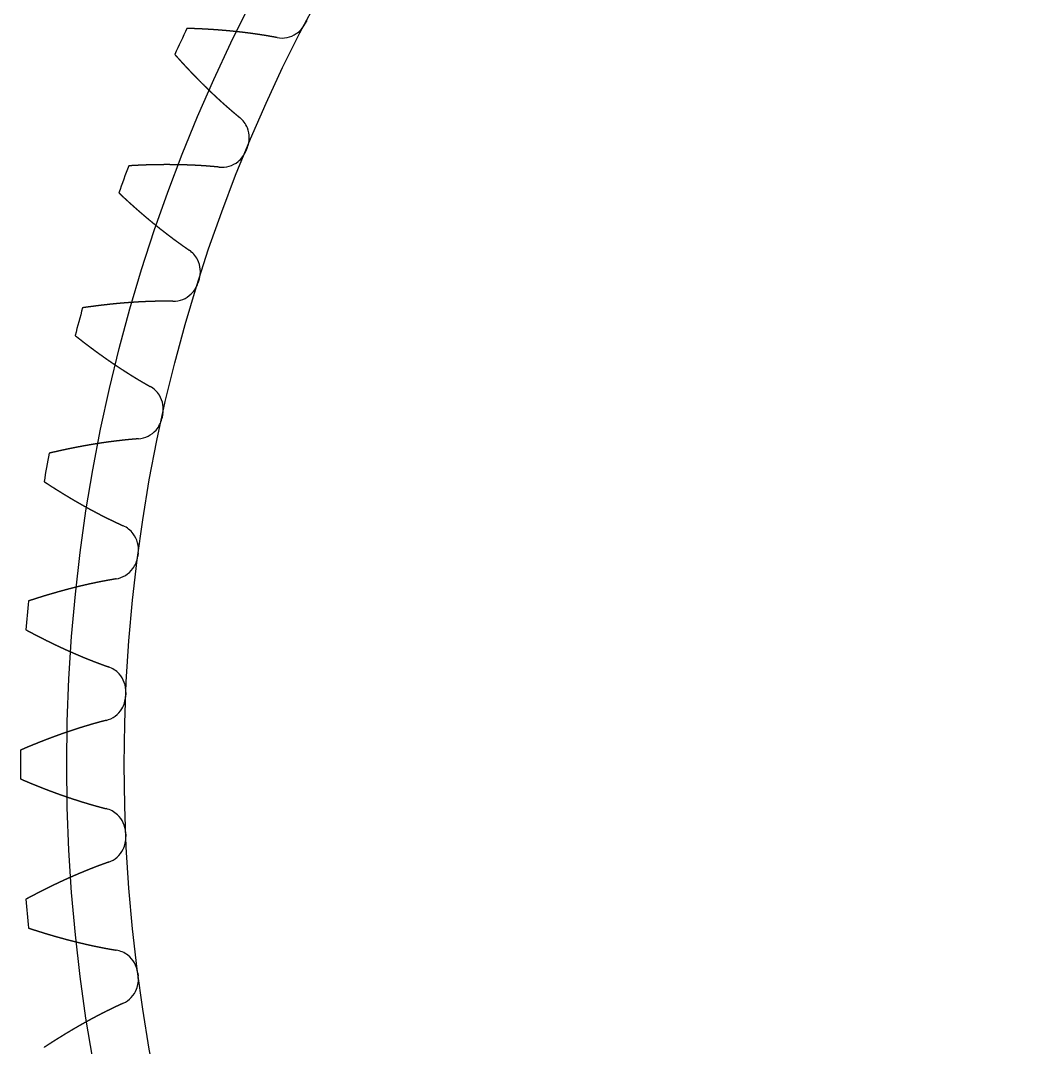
# Model space of a CAD drawing. Header units: centimetres. Extents: x -4.62 to 4.63, y -4.62 to 4.62.
# Drawn here: x -4.625 to -1.919, y -0.765 to 2.011 of the extents above; entities that cross this region are included whole.
import ezdxf

# ---------------------------------------------------------------- set-up
doc = ezdxf.new("R2010")
doc.units = ezdxf.units.CM
doc.header["$MEASUREMENT"] = 0
for name, color, linetype in [('', 7, 'Continuous'), ('Spur Gear (72 teeth)_Sketch1', 7, 'Continuous'), ('Spur Gear (72 teeth)_Sketch3', 7, 'Continuous')]:
    doc.layers.add(name, color=color, linetype=linetype)

# ---------------------------------------------------------------- blocks, each defined once
blk = doc.blocks.new('SpurGear(72teeth)')
at = {"layer": 'Spur Gear (72 teeth)_Sketch1'}
blk.add_circle((0, 0), 4.3449, dxfattribs=at)
at = {"layer": 'Spur Gear (72 teeth)_Sketch3'}
blk.add_circle((0, 0), 4.5, dxfattribs=at)

msp = doc.modelspace()

# ---------------------------------------------------------------- linework, layer by layer
at = {"layer": ''}
for radius, start, end in [(4.3449, 152.4288, 152.5712), (4.625, 154.5186, 155.4814), (4.3449, 157.4288, 157.5712), (4.625, 159.5186, 160.4814), (4.3449, 162.4288, 162.5712), (4.625, 164.5186, 165.4814), (4.3449, 167.4288, 167.5712), (4.625, 169.5186, 170.4814), (4.3449, 172.4288, 172.5712), (4.625, 174.5186, 175.4814), (4.3449, 177.4288, 177.5712), (4.625, 179.5186, 180.4814), (4.3449, 182.4288, 182.5712), (4.625, 184.5186, 185.4814), (4.3449, 187.4288, 187.5712)]:
    msp.add_arc((0, 0, 0.5), radius, start, end, dxfattribs=at)
for points, degree, knots in [([(-3.9316, 1.9649, 0.5), (-3.9227, 1.9632, 0.5), (-3.9135, 1.9633, 0.5), (-3.8956, 1.967, 0.5), (-3.8871, 1.9705, 0.5), (-3.8747, 1.9789, 0.5), (-3.8703, 1.9827, 0.5), (-3.8625, 1.9915, 0.5), (-3.8592, 1.9963, 0.5), (-3.8565, 2.0015, 0.5)], 3, [0, 0, 0, 0, 0.02734511, 0.02734511, 0.05469023, 0.05469023, 0.07222623, 0.07222623, 0.08976223, 0.08976223, 0.08976223, 0.08976223]), ([(-3.9316, 1.9649, 0.5), (-3.9326, 1.9651, 0.5), (-3.9347, 1.9655, 0.5), (-3.9379, 1.9661, 0.5), (-3.9424, 1.9669, 0.5), (-3.948, 1.9679, 0.5), (-3.9538, 1.9689, 0.5), (-3.9596, 1.9699, 0.5), (-3.9655, 1.9709, 0.5), (-3.9714, 1.9718, 0.5), (-3.9772, 1.9727, 0.5), (-3.9831, 1.9736, 0.5), (-3.989, 1.9744, 0.5), (-3.9949, 1.9753, 0.5), (-4.0008, 1.9761, 0.5), (-4.0067, 1.9769, 0.5), (-4.0126, 1.9776, 0.5), (-4.0185, 1.9784, 0.5), (-4.0245, 1.9791, 0.5), (-4.0304, 1.9798, 0.5), (-4.0364, 1.9804, 0.5), (-4.0423, 1.9811, 0.5), (-4.0483, 1.9817, 0.5), (-4.0543, 1.9823, 0.5), (-4.0602, 1.9829, 0.5), (-4.0662, 1.9834, 0.5), (-4.0722, 1.984, 0.5), (-4.0782, 1.9845, 0.5), (-4.0842, 1.9849, 0.5), (-4.0902, 1.9854, 0.5), (-4.0963, 1.9859, 0.5), (-4.1023, 1.9863, 0.5), (-4.1083, 1.9867, 0.5), (-4.1144, 1.9871, 0.5), (-4.1204, 1.9874, 0.5), (-4.1265, 1.9878, 0.5), (-4.1325, 1.9881, 0.5), (-4.1386, 1.9884, 0.5), (-4.1447, 1.9887, 0.5), (-4.1507, 1.9889, 0.5), (-4.1568, 1.9892, 0.5), (-4.1629, 1.9894, 0.5), (-4.1678, 1.9895, 0.5), (-4.1714, 1.9897, 0.5), (-4.1739, 1.9897, 0.5), (-4.1751, 1.9898, 0.5)], 5, [0.4169569, 0.4169569, 0.4169569, 0.4169569, 0.4169569, 0.4169569, 0.4285714, 0.4428571, 0.4571429, 0.4714286, 0.4857143, 0.5, 0.5142857, 0.5285714, 0.5428571, 0.5571429, 0.5714286, 0.5857143, 0.6, 0.6142857, 0.6285714, 0.6428571, 0.6571429, 0.6714286, 0.6857143, 0.7, 0.7142857, 0.7285714, 0.7428571, 0.7571429, 0.7714286, 0.7857143, 0.8, 0.8142857, 0.8285714, 0.8428571, 0.8571429, 0.8714286, 0.8857143, 0.9, 0.9142857, 0.9285714, 0.9428571, 0.9571429, 0.9714286, 0.9857143, 1, 1, 1, 1, 1, 1]), ([(-4.2079, 1.9193, 0.5), (-4.2071, 1.9184, 0.5), (-4.2055, 1.9166, 0.5), (-4.2031, 1.9139, 0.5), (-4.1998, 1.9102, 0.5), (-4.1957, 1.9057, 0.5), (-4.1917, 1.9012, 0.5), (-4.1875, 1.8967, 0.5), (-4.1834, 1.8922, 0.5), (-4.1793, 1.8878, 0.5), (-4.1752, 1.8833, 0.5), (-4.171, 1.8789, 0.5), (-4.1668, 1.8745, 0.5), (-4.1627, 1.8701, 0.5), (-4.1585, 1.8658, 0.5), (-4.1543, 1.8614, 0.5), (-4.1501, 1.8571, 0.5), (-4.1458, 1.8528, 0.5), (-4.1416, 1.8485, 0.5), (-4.1374, 1.8442, 0.5), (-4.1331, 1.84, 0.5), (-4.1288, 1.8358, 0.5), (-4.1245, 1.8316, 0.5), (-4.1203, 1.8274, 0.5), (-4.1159, 1.8232, 0.5), (-4.1116, 1.819, 0.5), (-4.1073, 1.8149, 0.5), (-4.1029, 1.8108, 0.5), (-4.0986, 1.8067, 0.5), (-4.0942, 1.8026, 0.5), (-4.0898, 1.7986, 0.5), (-4.0854, 1.7946, 0.5), (-4.081, 1.7906, 0.5), (-4.0766, 1.7866, 0.5), (-4.0721, 1.7826, 0.5), (-4.0677, 1.7787, 0.5), (-4.0632, 1.7748, 0.5), (-4.0587, 1.7709, 0.5), (-4.0543, 1.767, 0.5), (-4.0497, 1.7632, 0.5), (-4.0452, 1.7594, 0.5), (-4.0409, 1.7557, 0.5), (-4.0374, 1.7528, 0.5), (-4.0348, 1.7507, 0.5), (-4.0332, 1.7494, 0.5), (-4.0324, 1.7488, 0.5)], 5, [-1, -1, -1, -1, -1, -1, -0.9857143, -0.9714286, -0.9571429, -0.9428571, -0.9285714, -0.9142857, -0.9, -0.8857143, -0.8714286, -0.8571429, -0.8428571, -0.8285714, -0.8142857, -0.8, -0.7857143, -0.7714286, -0.7571429, -0.7428571, -0.7285714, -0.7142857, -0.7, -0.6857143, -0.6714286, -0.6571429, -0.6428571, -0.6285714, -0.6142857, -0.6, -0.5857143, -0.5714286, -0.5571429, -0.5428571, -0.5285714, -0.5142857, -0.5, -0.4857143, -0.4714286, -0.4571429, -0.4428571, -0.4285714, -0.4169569, -0.4169569, -0.4169569, -0.4169569, -0.4169569, -0.4169569]), ([(-4.0121, 1.6677, 0.5), (-4.0086, 1.6761, 0.5), (-4.0068, 1.6852, 0.5), (-4.0067, 1.7034, 0.5), (-4.0085, 1.7124, 0.5), (-4.0141, 1.7263, 0.5), (-4.0169, 1.7314, 0.5), (-4.0239, 1.7408, 0.5), (-4.0279, 1.7451, 0.5), (-4.0324, 1.7488, 0.5)], 3, [0, 0, 0, 0, 0.02734511, 0.02734511, 0.05469023, 0.05469023, 0.07222623, 0.07222623, 0.08976223, 0.08976223, 0.08976223, 0.08976223]), ([(-4.0879, 1.6148, 0.5), (-4.0789, 1.6139, 0.5), (-4.0697, 1.6148, 0.5), (-4.0522, 1.62, 0.5), (-4.0441, 1.6242, 0.5), (-4.0324, 1.6336, 0.5), (-4.0284, 1.6379, 0.5), (-4.0214, 1.6472, 0.5), (-4.0185, 1.6523, 0.5), (-4.0162, 1.6577, 0.5)], 3, [0, 0, 0, 0, 0.02734511, 0.02734511, 0.05469023, 0.05469023, 0.07222623, 0.07222623, 0.08976223, 0.08976223, 0.08976223, 0.08976223]), ([(-4.0879, 1.6148, 0.5), (-4.0889, 1.6149, 0.5), (-4.091, 1.6151, 0.5), (-4.0943, 1.6154, 0.5), (-4.0988, 1.6158, 0.5), (-4.1045, 1.6163, 0.5), (-4.1104, 1.6168, 0.5), (-4.1163, 1.6173, 0.5), (-4.1222, 1.6178, 0.5), (-4.1281, 1.6182, 0.5), (-4.134, 1.6186, 0.5), (-4.14, 1.6189, 0.5), (-4.1459, 1.6193, 0.5), (-4.1518, 1.6196, 0.5), (-4.1578, 1.6199, 0.5), (-4.1637, 1.6201, 0.5), (-4.1697, 1.6204, 0.5), (-4.1757, 1.6206, 0.5), (-4.1816, 1.6208, 0.5), (-4.1876, 1.621, 0.5), (-4.1936, 1.6211, 0.5), (-4.1996, 1.6212, 0.5), (-4.2056, 1.6213, 0.5), (-4.2116, 1.6214, 0.5), (-4.2176, 1.6214, 0.5), (-4.2236, 1.6215, 0.5), (-4.2296, 1.6215, 0.5), (-4.2357, 1.6215, 0.5), (-4.2417, 1.6214, 0.5), (-4.2477, 1.6214, 0.5), (-4.2538, 1.6213, 0.5), (-4.2598, 1.6212, 0.5), (-4.2658, 1.6211, 0.5), (-4.2719, 1.6209, 0.5), (-4.2779, 1.6208, 0.5), (-4.284, 1.6206, 0.5), (-4.2901, 1.6204, 0.5), (-4.2961, 1.6201, 0.5), (-4.3022, 1.6199, 0.5), (-4.3083, 1.6196, 0.5), (-4.3144, 1.6193, 0.5), (-4.3205, 1.619, 0.5), (-4.3253, 1.6187, 0.5), (-4.329, 1.6185, 0.5), (-4.3314, 1.6184, 0.5), (-4.3326, 1.6183, 0.5)], 5, [0.4169569, 0.4169569, 0.4169569, 0.4169569, 0.4169569, 0.4169569, 0.4285714, 0.4428571, 0.4571429, 0.4714286, 0.4857143, 0.5, 0.5142857, 0.5285714, 0.5428571, 0.5571429, 0.5714286, 0.5857143, 0.6, 0.6142857, 0.6285714, 0.6428571, 0.6571429, 0.6714286, 0.6857143, 0.7, 0.7142857, 0.7285714, 0.7428571, 0.7571429, 0.7714286, 0.7857143, 0.8, 0.8142857, 0.8285714, 0.8428571, 0.8571429, 0.8714286, 0.8857143, 0.9, 0.9142857, 0.9285714, 0.9428571, 0.9571429, 0.9714286, 0.9857143, 1, 1, 1, 1, 1, 1]), ([(-4.3592, 1.5453, 0.5), (-4.3583, 1.5444, 0.5), (-4.3566, 1.5428, 0.5), (-4.3539, 1.5402, 0.5), (-4.3503, 1.5369, 0.5), (-4.3459, 1.5328, 0.5), (-4.3414, 1.5286, 0.5), (-4.3369, 1.5245, 0.5), (-4.3324, 1.5204, 0.5), (-4.3279, 1.5163, 0.5), (-4.3234, 1.5123, 0.5), (-4.3189, 1.5082, 0.5), (-4.3144, 1.5042, 0.5), (-4.3098, 1.5002, 0.5), (-4.3053, 1.4962, 0.5), (-4.3007, 1.4923, 0.5), (-4.2961, 1.4883, 0.5), (-4.2916, 1.4844, 0.5), (-4.287, 1.4805, 0.5), (-4.2824, 1.4766, 0.5), (-4.2777, 1.4728, 0.5), (-4.2731, 1.4689, 0.5), (-4.2685, 1.4651, 0.5), (-4.2638, 1.4613, 0.5), (-4.2592, 1.4575, 0.5), (-4.2545, 1.4538, 0.5), (-4.2498, 1.45, 0.5), (-4.2451, 1.4463, 0.5), (-4.2404, 1.4426, 0.5), (-4.2357, 1.439, 0.5), (-4.231, 1.4353, 0.5), (-4.2263, 1.4317, 0.5), (-4.2215, 1.4281, 0.5), (-4.2168, 1.4245, 0.5), (-4.212, 1.4209, 0.5), (-4.2072, 1.4174, 0.5), (-4.2024, 1.4139, 0.5), (-4.1976, 1.4104, 0.5), (-4.1928, 1.407, 0.5), (-4.188, 1.4035, 0.5), (-4.1832, 1.4001, 0.5), (-4.1785, 1.3969, 0.5), (-4.1748, 1.3943, 0.5), (-4.1721, 1.3924, 0.5), (-4.1703, 1.3912, 0.5), (-4.1695, 1.3907, 0.5)], 5, [-1, -1, -1, -1, -1, -1, -0.9857143, -0.9714286, -0.9571429, -0.9428571, -0.9285714, -0.9142857, -0.9, -0.8857143, -0.8714286, -0.8571429, -0.8428571, -0.8285714, -0.8142857, -0.8, -0.7857143, -0.7714286, -0.7571429, -0.7428571, -0.7285714, -0.7142857, -0.7, -0.6857143, -0.6714286, -0.6571429, -0.6428571, -0.6285714, -0.6142857, -0.6, -0.5857143, -0.5714286, -0.5571429, -0.5428571, -0.5285714, -0.5142857, -0.5, -0.4857143, -0.4714286, -0.4571429, -0.4428571, -0.4285714, -0.4169569, -0.4169569, -0.4169569, -0.4169569, -0.4169569, -0.4169569]), ([(-4.1422, 1.3117, 0.5), (-4.1394, 1.3204, 0.5), (-4.1384, 1.3295, 0.5), (-4.1399, 1.3477, 0.5), (-4.1424, 1.3565, 0.5), (-4.1492, 1.3699, 0.5), (-4.1525, 1.3747, 0.5), (-4.1603, 1.3835, 0.5), (-4.1647, 1.3874, 0.5), (-4.1695, 1.3907, 0.5)], 3, [0, 0, 0, 0, 0.02734511, 0.02734511, 0.05469023, 0.05469023, 0.07222623, 0.07222623, 0.08976223, 0.08976223, 0.08976223, 0.08976223]), ([(-4.2131, 1.2524, 0.5), (-4.204, 1.2522, 0.5), (-4.1949, 1.2539, 0.5), (-4.178, 1.2606, 0.5), (-4.1703, 1.2656, 0.5), (-4.1595, 1.276, 0.5), (-4.1558, 1.2805, 0.5), (-4.1496, 1.2905, 0.5), (-4.1472, 1.2958, 0.5), (-4.1454, 1.3014, 0.5)], 3, [0, 0, 0, 0, 0.02734511, 0.02734511, 0.05469023, 0.05469023, 0.07222623, 0.07222623, 0.08976223, 0.08976223, 0.08976223, 0.08976223]), ([(-4.2131, 1.2524, 0.5), (-4.2141, 1.2524, 0.5), (-4.2162, 1.2524, 0.5), (-4.2195, 1.2524, 0.5), (-4.224, 1.2525, 0.5), (-4.2297, 1.2525, 0.5), (-4.2356, 1.2524, 0.5), (-4.2416, 1.2524, 0.5), (-4.2475, 1.2523, 0.5), (-4.2534, 1.2522, 0.5), (-4.2594, 1.2521, 0.5), (-4.2653, 1.2519, 0.5), (-4.2712, 1.2518, 0.5), (-4.2772, 1.2516, 0.5), (-4.2831, 1.2513, 0.5), (-4.2891, 1.2511, 0.5), (-4.2951, 1.2508, 0.5), (-4.301, 1.2505, 0.5), (-4.307, 1.2502, 0.5), (-4.313, 1.2498, 0.5), (-4.3189, 1.2494, 0.5), (-4.3249, 1.249, 0.5), (-4.3309, 1.2486, 0.5), (-4.3369, 1.2482, 0.5), (-4.3429, 1.2477, 0.5), (-4.3489, 1.2472, 0.5), (-4.3549, 1.2467, 0.5), (-4.3609, 1.2461, 0.5), (-4.3669, 1.2456, 0.5), (-4.3729, 1.245, 0.5), (-4.3789, 1.2444, 0.5), (-4.3849, 1.2438, 0.5), (-4.3909, 1.2431, 0.5), (-4.3969, 1.2424, 0.5), (-4.4029, 1.2417, 0.5), (-4.4089, 1.241, 0.5), (-4.415, 1.2403, 0.5), (-4.421, 1.2395, 0.5), (-4.427, 1.2387, 0.5), (-4.4331, 1.2379, 0.5), (-4.4391, 1.2371, 0.5), (-4.4451, 1.2363, 0.5), (-4.4499, 1.2356, 0.5), (-4.4536, 1.2351, 0.5), (-4.456, 1.2347, 0.5), (-4.4572, 1.2345, 0.5)], 5, [0.4169569, 0.4169569, 0.4169569, 0.4169569, 0.4169569, 0.4169569, 0.4285714, 0.4428571, 0.4571429, 0.4714286, 0.4857143, 0.5, 0.5142857, 0.5285714, 0.5428571, 0.5571429, 0.5714286, 0.5857143, 0.6, 0.6142857, 0.6285714, 0.6428571, 0.6571429, 0.6714286, 0.6857143, 0.7, 0.7142857, 0.7285714, 0.7428571, 0.7571429, 0.7714286, 0.7857143, 0.8, 0.8142857, 0.8285714, 0.8428571, 0.8571429, 0.8714286, 0.8857143, 0.9, 0.9142857, 0.9285714, 0.9428571, 0.9571429, 0.9714286, 0.9857143, 1, 1, 1, 1, 1, 1]), ([(-4.4773, 1.1595, 0.5), (-4.4764, 1.1587, 0.5), (-4.4744, 1.1572, 0.5), (-4.4716, 1.1549, 0.5), (-4.4677, 1.1519, 0.5), (-4.4629, 1.1482, 0.5), (-4.4581, 1.1444, 0.5), (-4.4533, 1.1407, 0.5), (-4.4485, 1.137, 0.5), (-4.4436, 1.1334, 0.5), (-4.4388, 1.1297, 0.5), (-4.4339, 1.1261, 0.5), (-4.4291, 1.1225, 0.5), (-4.4242, 1.1189, 0.5), (-4.4193, 1.1153, 0.5), (-4.4144, 1.1118, 0.5), (-4.4095, 1.1082, 0.5), (-4.4046, 1.1047, 0.5), (-4.3997, 1.1012, 0.5), (-4.3948, 1.0978, 0.5), (-4.3898, 1.0943, 0.5), (-4.3849, 1.0909, 0.5), (-4.3799, 1.0875, 0.5), (-4.375, 1.0841, 0.5), (-4.37, 1.0808, 0.5), (-4.365, 1.0774, 0.5), (-4.36, 1.0741, 0.5), (-4.355, 1.0708, 0.5), (-4.35, 1.0676, 0.5), (-4.345, 1.0643, 0.5), (-4.34, 1.0611, 0.5), (-4.335, 1.0579, 0.5), (-4.3299, 1.0547, 0.5), (-4.3249, 1.0516, 0.5), (-4.3198, 1.0484, 0.5), (-4.3148, 1.0453, 0.5), (-4.3097, 1.0422, 0.5), (-4.3046, 1.0392, 0.5), (-4.2995, 1.0362, 0.5), (-4.2944, 1.0332, 0.5), (-4.2893, 1.0302, 0.5), (-4.2844, 1.0274, 0.5), (-4.2804, 1.0251, 0.5), (-4.2775, 1.0235, 0.5), (-4.2757, 1.0224, 0.5), (-4.2748, 1.022, 0.5)], 5, [-1, -1, -1, -1, -1, -1, -0.9857143, -0.9714286, -0.9571429, -0.9428571, -0.9285714, -0.9142857, -0.9, -0.8857143, -0.8714286, -0.8571429, -0.8428571, -0.8285714, -0.8142857, -0.8, -0.7857143, -0.7714286, -0.7571429, -0.7428571, -0.7285714, -0.7142857, -0.7, -0.6857143, -0.6714286, -0.6571429, -0.6428571, -0.6285714, -0.6142857, -0.6, -0.5857143, -0.5714286, -0.5571429, -0.5428571, -0.5285714, -0.5142857, -0.5, -0.4857143, -0.4714286, -0.4571429, -0.4428571, -0.4285714, -0.4169569, -0.4169569, -0.4169569, -0.4169569, -0.4169569, -0.4169569]), ([(-4.2408, 0.9457, 0.5), (-4.2388, 0.9546, 0.5), (-4.2385, 0.9638, 0.5), (-4.2416, 0.9817, 0.5), (-4.2449, 0.9903, 0.5), (-4.2529, 1.003, 0.5), (-4.2566, 1.0076, 0.5), (-4.265, 1.0156, 0.5), (-4.2697, 1.0191, 0.5), (-4.2748, 1.022, 0.5)], 3, [0, 0, 0, 0, 0.02734511, 0.02734511, 0.05469023, 0.05469023, 0.07222623, 0.07222623, 0.08976223, 0.08976223, 0.08976223, 0.08976223]), ([(-4.3062, 0.8804, 0.5), (-4.2971, 0.8811, 0.5), (-4.2883, 0.8835, 0.5), (-4.272, 0.8917, 0.5), (-4.2647, 0.8973, 0.5), (-4.2549, 0.9086, 0.5), (-4.2516, 0.9135, 0.5), (-4.2463, 0.9239, 0.5), (-4.2444, 0.9294, 0.5), (-4.2431, 0.9351, 0.5)], 3, [0, 0, 0, 0, 0.02734511, 0.02734511, 0.05469023, 0.05469023, 0.07222623, 0.07222623, 0.08976223, 0.08976223, 0.08976223, 0.08976223]), ([(-4.3062, 0.8804, 0.5), (-4.3072, 0.8803, 0.5), (-4.3093, 0.8802, 0.5), (-4.3126, 0.8799, 0.5), (-4.3171, 0.8795, 0.5), (-4.3228, 0.8791, 0.5), (-4.3287, 0.8785, 0.5), (-4.3346, 0.878, 0.5), (-4.3405, 0.8774, 0.5), (-4.3464, 0.8768, 0.5), (-4.3523, 0.8761, 0.5), (-4.3582, 0.8754, 0.5), (-4.3641, 0.8747, 0.5), (-4.37, 0.874, 0.5), (-4.3759, 0.8733, 0.5), (-4.3818, 0.8725, 0.5), (-4.3877, 0.8717, 0.5), (-4.3936, 0.8709, 0.5), (-4.3996, 0.87, 0.5), (-4.4055, 0.8692, 0.5), (-4.4114, 0.8683, 0.5), (-4.4173, 0.8673, 0.5), (-4.4232, 0.8664, 0.5), (-4.4292, 0.8654, 0.5), (-4.4351, 0.8644, 0.5), (-4.441, 0.8634, 0.5), (-4.4469, 0.8624, 0.5), (-4.4529, 0.8613, 0.5), (-4.4588, 0.8602, 0.5), (-4.4647, 0.8591, 0.5), (-4.4707, 0.858, 0.5), (-4.4766, 0.8569, 0.5), (-4.4825, 0.8557, 0.5), (-4.4885, 0.8545, 0.5), (-4.4944, 0.8533, 0.5), (-4.5003, 0.852, 0.5), (-4.5063, 0.8508, 0.5), (-4.5122, 0.8495, 0.5), (-4.5181, 0.8482, 0.5), (-4.5241, 0.8469, 0.5), (-4.53, 0.8455, 0.5), (-4.536, 0.8442, 0.5), (-4.5407, 0.8431, 0.5), (-4.5443, 0.8422, 0.5), (-4.5466, 0.8416, 0.5), (-4.5478, 0.8414, 0.5)], 5, [0.4169569, 0.4169569, 0.4169569, 0.4169569, 0.4169569, 0.4169569, 0.4285714, 0.4428571, 0.4571429, 0.4714286, 0.4857143, 0.5, 0.5142857, 0.5285714, 0.5428571, 0.5571429, 0.5714286, 0.5857143, 0.6, 0.6142857, 0.6285714, 0.6428571, 0.6571429, 0.6714286, 0.6857143, 0.7, 0.7142857, 0.7285714, 0.7428571, 0.7571429, 0.7714286, 0.7857143, 0.8, 0.8142857, 0.8285714, 0.8428571, 0.8571429, 0.8714286, 0.8857143, 0.9, 0.9142857, 0.9285714, 0.9428571, 0.9571429, 0.9714286, 0.9857143, 1, 1, 1, 1, 1, 1]), ([(-4.5613, 0.7648, 0.5), (-4.5603, 0.7642, 0.5), (-4.5583, 0.7628, 0.5), (-4.5552, 0.7608, 0.5), (-4.5511, 0.7581, 0.5), (-4.546, 0.7548, 0.5), (-4.5409, 0.7515, 0.5), (-4.5358, 0.7483, 0.5), (-4.5306, 0.745, 0.5), (-4.5255, 0.7418, 0.5), (-4.5203, 0.7386, 0.5), (-4.5152, 0.7354, 0.5), (-4.51, 0.7322, 0.5), (-4.5049, 0.729, 0.5), (-4.4997, 0.7259, 0.5), (-4.4945, 0.7228, 0.5), (-4.4893, 0.7197, 0.5), (-4.4841, 0.7166, 0.5), (-4.4789, 0.7136, 0.5), (-4.4737, 0.7106, 0.5), (-4.4685, 0.7076, 0.5), (-4.4633, 0.7046, 0.5), (-4.458, 0.7016, 0.5), (-4.4528, 0.6987, 0.5), (-4.4476, 0.6958, 0.5), (-4.4423, 0.6929, 0.5), (-4.4371, 0.69, 0.5), (-4.4318, 0.6872, 0.5), (-4.4265, 0.6844, 0.5), (-4.4213, 0.6816, 0.5), (-4.416, 0.6788, 0.5), (-4.4107, 0.676, 0.5), (-4.4054, 0.6733, 0.5), (-4.4001, 0.6706, 0.5), (-4.3948, 0.6679, 0.5), (-4.3894, 0.6653, 0.5), (-4.3841, 0.6627, 0.5), (-4.3788, 0.6601, 0.5), (-4.3735, 0.6575, 0.5), (-4.3681, 0.655, 0.5), (-4.3627, 0.6524, 0.5), (-4.3576, 0.65, 0.5), (-4.3535, 0.6482, 0.5), (-4.3505, 0.6468, 0.5), (-4.3485, 0.6459, 0.5), (-4.3476, 0.6455, 0.5)], 5, [-1, -1, -1, -1, -1, -1, -0.9857143, -0.9714286, -0.9571429, -0.9428571, -0.9285714, -0.9142857, -0.9, -0.8857143, -0.8714286, -0.8571429, -0.8428571, -0.8285714, -0.8142857, -0.8, -0.7857143, -0.7714286, -0.7571429, -0.7428571, -0.7285714, -0.7142857, -0.7, -0.6857143, -0.6714286, -0.6571429, -0.6428571, -0.6285714, -0.6142857, -0.6, -0.5857143, -0.5714286, -0.5571429, -0.5428571, -0.5285714, -0.5142857, -0.5, -0.4857143, -0.4714286, -0.4571429, -0.4428571, -0.4285714, -0.4169569, -0.4169569, -0.4169569, -0.4169569, -0.4169569, -0.4169569]), ([(-4.307, 0.5725, 0.5), (-4.3058, 0.5815, 0.5), (-4.3064, 0.5907, 0.5), (-4.3111, 0.6083, 0.5), (-4.3151, 0.6166, 0.5), (-4.3241, 0.6285, 0.5), (-4.3282, 0.6328, 0.5), (-4.3373, 0.64, 0.5), (-4.3423, 0.6431, 0.5), (-4.3476, 0.6455, 0.5)], 3, [0, 0, 0, 0, 0.02734511, 0.02734511, 0.05469023, 0.05469023, 0.07222623, 0.07222623, 0.08976223, 0.08976223, 0.08976223, 0.08976223]), ([(-4.3666, 0.5017, 0.5), (-4.3576, 0.5032, 0.5), (-4.349, 0.5064, 0.5), (-4.3334, 0.516, 0.5), (-4.3267, 0.5222, 0.5), (-4.3179, 0.5343, 0.5), (-4.315, 0.5394, 0.5), (-4.3107, 0.5503, 0.5), (-4.3092, 0.556, 0.5), (-4.3085, 0.5618, 0.5)], 3, [0, 0, 0, 0, 0.02734511, 0.02734511, 0.05469023, 0.05469023, 0.07222623, 0.07222623, 0.08976223, 0.08976223, 0.08976223, 0.08976223]), ([(-4.3666, 0.5017, 0.5), (-4.3675, 0.5016, 0.5), (-4.3696, 0.5012, 0.5), (-4.3729, 0.5007, 0.5), (-4.3774, 0.4999, 0.5), (-4.383, 0.499, 0.5), (-4.3888, 0.4979, 0.5), (-4.3946, 0.4968, 0.5), (-4.4004, 0.4957, 0.5), (-4.4062, 0.4946, 0.5), (-4.4121, 0.4934, 0.5), (-4.4179, 0.4923, 0.5), (-4.4237, 0.4911, 0.5), (-4.4295, 0.4898, 0.5), (-4.4354, 0.4886, 0.5), (-4.4412, 0.4873, 0.5), (-4.447, 0.486, 0.5), (-4.4528, 0.4846, 0.5), (-4.4586, 0.4833, 0.5), (-4.4645, 0.4819, 0.5), (-4.4703, 0.4805, 0.5), (-4.4761, 0.479, 0.5), (-4.4819, 0.4776, 0.5), (-4.4877, 0.4761, 0.5), (-4.4936, 0.4746, 0.5), (-4.4994, 0.4731, 0.5), (-4.5052, 0.4715, 0.5), (-4.511, 0.4699, 0.5), (-4.5168, 0.4684, 0.5), (-4.5226, 0.4667, 0.5), (-4.5284, 0.4651, 0.5), (-4.5342, 0.4634, 0.5), (-4.5401, 0.4617, 0.5), (-4.5459, 0.46, 0.5), (-4.5517, 0.4583, 0.5), (-4.5575, 0.4566, 0.5), (-4.5633, 0.4548, 0.5), (-4.5691, 0.453, 0.5), (-4.5749, 0.4512, 0.5), (-4.5807, 0.4493, 0.5), (-4.5865, 0.4475, 0.5), (-4.5923, 0.4456, 0.5), (-4.5969, 0.4441, 0.5), (-4.6004, 0.4429, 0.5), (-4.6027, 0.4422, 0.5), (-4.6039, 0.4418, 0.5)], 5, [0.4169569, 0.4169569, 0.4169569, 0.4169569, 0.4169569, 0.4169569, 0.4285714, 0.4428571, 0.4571429, 0.4714286, 0.4857143, 0.5, 0.5142857, 0.5285714, 0.5428571, 0.5571429, 0.5714286, 0.5857143, 0.6, 0.6142857, 0.6285714, 0.6428571, 0.6571429, 0.6714286, 0.6857143, 0.7, 0.7142857, 0.7285714, 0.7428571, 0.7571429, 0.7714286, 0.7857143, 0.8, 0.8142857, 0.8285714, 0.8428571, 0.8571429, 0.8714286, 0.8857143, 0.9, 0.9142857, 0.9285714, 0.9428571, 0.9571429, 0.9714286, 0.9857143, 1, 1, 1, 1, 1, 1]), ([(-4.6106, 0.3644, 0.5), (-4.6096, 0.3638, 0.5), (-4.6074, 0.3626, 0.5), (-4.6042, 0.3609, 0.5), (-4.5999, 0.3586, 0.5), (-4.5945, 0.3557, 0.5), (-4.5891, 0.3529, 0.5), (-4.5837, 0.3501, 0.5), (-4.5783, 0.3473, 0.5), (-4.5729, 0.3445, 0.5), (-4.5675, 0.3418, 0.5), (-4.5621, 0.339, 0.5), (-4.5567, 0.3363, 0.5), (-4.5513, 0.3336, 0.5), (-4.5458, 0.331, 0.5), (-4.5404, 0.3283, 0.5), (-4.535, 0.3257, 0.5), (-4.5295, 0.3231, 0.5), (-4.5241, 0.3205, 0.5), (-4.5186, 0.318, 0.5), (-4.5132, 0.3154, 0.5), (-4.5077, 0.3129, 0.5), (-4.5022, 0.3104, 0.5), (-4.4968, 0.3079, 0.5), (-4.4913, 0.3055, 0.5), (-4.4858, 0.3031, 0.5), (-4.4803, 0.3007, 0.5), (-4.4748, 0.2983, 0.5), (-4.4693, 0.296, 0.5), (-4.4638, 0.2936, 0.5), (-4.4583, 0.2913, 0.5), (-4.4528, 0.2891, 0.5), (-4.4473, 0.2868, 0.5), (-4.4418, 0.2846, 0.5), (-4.4363, 0.2824, 0.5), (-4.4307, 0.2802, 0.5), (-4.4252, 0.278, 0.5), (-4.4197, 0.2759, 0.5), (-4.4141, 0.2738, 0.5), (-4.4086, 0.2718, 0.5), (-4.403, 0.2697, 0.5), (-4.3977, 0.2678, 0.5), (-4.3934, 0.2663, 0.5), (-4.3903, 0.2652, 0.5), (-4.3883, 0.2644, 0.5), (-4.3874, 0.2641, 0.5)], 5, [-1, -1, -1, -1, -1, -1, -0.9857143, -0.9714286, -0.9571429, -0.9428571, -0.9285714, -0.9142857, -0.9, -0.8857143, -0.8714286, -0.8571429, -0.8428571, -0.8285714, -0.8142857, -0.8, -0.7857143, -0.7714286, -0.7571429, -0.7428571, -0.7285714, -0.7142857, -0.7, -0.6857143, -0.6714286, -0.6571429, -0.6428571, -0.6285714, -0.6142857, -0.6, -0.5857143, -0.5714286, -0.5571429, -0.5428571, -0.5285714, -0.5142857, -0.5, -0.4857143, -0.4714286, -0.4571429, -0.4428571, -0.4285714, -0.4169569, -0.4169569, -0.4169569, -0.4169569, -0.4169569, -0.4169569]), ([(-4.3405, 0.1949, 0.5), (-4.3401, 0.204, 0.5), (-4.3415, 0.2131, 0.5), (-4.3477, 0.2303, 0.5), (-4.3524, 0.2382, 0.5), (-4.3624, 0.2493, 0.5), (-4.3669, 0.2531, 0.5), (-4.3766, 0.2596, 0.5), (-4.3818, 0.2622, 0.5), (-4.3874, 0.2641, 0.5)], 3, [0, 0, 0, 0, 0.02734511, 0.02734511, 0.05469023, 0.05469023, 0.07222623, 0.07222623, 0.08976223, 0.08976223, 0.08976223, 0.08976223]), ([(-4.3937, 0.1193, 0.5), (-4.3849, 0.1215, 0.5), (-4.3765, 0.1255, 0.5), (-4.3619, 0.1363, 0.5), (-4.3557, 0.1431, 0.5), (-4.348, 0.1559, 0.5), (-4.3456, 0.1613, 0.5), (-4.3422, 0.1725, 0.5), (-4.3413, 0.1783, 0.5), (-4.341, 0.1841, 0.5)], 3, [0, 0, 0, 0, 0.02734511, 0.02734511, 0.05469023, 0.05469023, 0.07222623, 0.07222623, 0.08976223, 0.08976223, 0.08976223, 0.08976223]), ([(-4.3937, 0.1193, 0.5), (-4.3946, 0.119, 0.5), (-4.3967, 0.1185, 0.5), (-4.3999, 0.1177, 0.5), (-4.4043, 0.1165, 0.5), (-4.4098, 0.1151, 0.5), (-4.4155, 0.1135, 0.5), (-4.4212, 0.1119, 0.5), (-4.4269, 0.1103, 0.5), (-4.4326, 0.1087, 0.5), (-4.4383, 0.107, 0.5), (-4.444, 0.1053, 0.5), (-4.4497, 0.1036, 0.5), (-4.4554, 0.1019, 0.5), (-4.4611, 0.1001, 0.5), (-4.4668, 0.0983, 0.5), (-4.4724, 0.0965, 0.5), (-4.4781, 0.0947, 0.5), (-4.4838, 0.0928, 0.5), (-4.4895, 0.0909, 0.5), (-4.4952, 0.089, 0.5), (-4.5008, 0.0871, 0.5), (-4.5065, 0.0851, 0.5), (-4.5122, 0.0832, 0.5), (-4.5178, 0.0812, 0.5), (-4.5235, 0.0791, 0.5), (-4.5291, 0.0771, 0.5), (-4.5348, 0.075, 0.5), (-4.5404, 0.0729, 0.5), (-4.5461, 0.0708, 0.5), (-4.5517, 0.0686, 0.5), (-4.5574, 0.0665, 0.5), (-4.563, 0.0643, 0.5), (-4.5687, 0.0621, 0.5), (-4.5743, 0.0599, 0.5), (-4.5799, 0.0576, 0.5), (-4.5855, 0.0553, 0.5), (-4.5912, 0.0531, 0.5), (-4.5968, 0.0507, 0.5), (-4.6024, 0.0484, 0.5), (-4.608, 0.0461, 0.5), (-4.6136, 0.0437, 0.5), (-4.6181, 0.0418, 0.5), (-4.6215, 0.0403, 0.5), (-4.6237, 0.0393, 0.5), (-4.6248, 0.0389, 0.5)], 5, [0.4169569, 0.4169569, 0.4169569, 0.4169569, 0.4169569, 0.4169569, 0.4285714, 0.4428571, 0.4571429, 0.4714286, 0.4857143, 0.5, 0.5142857, 0.5285714, 0.5428571, 0.5571429, 0.5714286, 0.5857143, 0.6, 0.6142857, 0.6285714, 0.6428571, 0.6571429, 0.6714286, 0.6857143, 0.7, 0.7142857, 0.7285714, 0.7428571, 0.7571429, 0.7714286, 0.7857143, 0.8, 0.8142857, 0.8285714, 0.8428571, 0.8571429, 0.8714286, 0.8857143, 0.9, 0.9142857, 0.9285714, 0.9428571, 0.9571429, 0.9714286, 0.9857143, 1, 1, 1, 1, 1, 1]), ([(-4.6248, -0.0389, 0.5), (-4.6237, -0.0393, 0.5), (-4.6215, -0.0403, 0.5), (-4.6181, -0.0418, 0.5), (-4.6136, -0.0437, 0.5), (-4.608, -0.0461, 0.5), (-4.6024, -0.0484, 0.5), (-4.5968, -0.0507, 0.5), (-4.5912, -0.0531, 0.5), (-4.5855, -0.0553, 0.5), (-4.5799, -0.0576, 0.5), (-4.5743, -0.0599, 0.5), (-4.5687, -0.0621, 0.5), (-4.563, -0.0643, 0.5), (-4.5574, -0.0665, 0.5), (-4.5517, -0.0686, 0.5), (-4.5461, -0.0708, 0.5), (-4.5404, -0.0729, 0.5), (-4.5348, -0.075, 0.5), (-4.5291, -0.0771, 0.5), (-4.5235, -0.0791, 0.5), (-4.5178, -0.0812, 0.5), (-4.5122, -0.0832, 0.5), (-4.5065, -0.0851, 0.5), (-4.5008, -0.0871, 0.5), (-4.4952, -0.089, 0.5), (-4.4895, -0.0909, 0.5), (-4.4838, -0.0928, 0.5), (-4.4781, -0.0947, 0.5), (-4.4724, -0.0965, 0.5), (-4.4668, -0.0983, 0.5), (-4.4611, -0.1001, 0.5), (-4.4554, -0.1019, 0.5), (-4.4497, -0.1036, 0.5), (-4.444, -0.1053, 0.5), (-4.4383, -0.107, 0.5), (-4.4326, -0.1087, 0.5), (-4.4269, -0.1103, 0.5), (-4.4212, -0.1119, 0.5), (-4.4155, -0.1135, 0.5), (-4.4098, -0.1151, 0.5), (-4.4043, -0.1165, 0.5), (-4.3999, -0.1177, 0.5), (-4.3967, -0.1185, 0.5), (-4.3946, -0.119, 0.5), (-4.3937, -0.1193, 0.5)], 5, [-1, -1, -1, -1, -1, -1, -0.9857143, -0.9714286, -0.9571429, -0.9428571, -0.9285714, -0.9142857, -0.9, -0.8857143, -0.8714286, -0.8571429, -0.8428571, -0.8285714, -0.8142857, -0.8, -0.7857143, -0.7714286, -0.7571429, -0.7428571, -0.7285714, -0.7142857, -0.7, -0.6857143, -0.6714286, -0.6571429, -0.6428571, -0.6285714, -0.6142857, -0.6, -0.5857143, -0.5714286, -0.5571429, -0.5428571, -0.5285714, -0.5142857, -0.5, -0.4857143, -0.4714286, -0.4571429, -0.4428571, -0.4285714, -0.4169569, -0.4169569, -0.4169569, -0.4169569, -0.4169569, -0.4169569]), ([(-4.341, -0.1841, 0.5), (-4.3414, -0.175, 0.5), (-4.3436, -0.1661, 0.5), (-4.3512, -0.1495, 0.5), (-4.3566, -0.1421, 0.5), (-4.3675, -0.1319, 0.5), (-4.3723, -0.1284, 0.5), (-4.3826, -0.1228, 0.5), (-4.388, -0.1207, 0.5), (-4.3937, -0.1193, 0.5)], 3, [0, 0, 0, 0, 0.02734511, 0.02734511, 0.05469023, 0.05469023, 0.07222623, 0.07222623, 0.08976223, 0.08976223, 0.08976223, 0.08976223]), ([(-4.3874, -0.2641, 0.5), (-4.3788, -0.2611, 0.5), (-4.3708, -0.2565, 0.5), (-4.3572, -0.2444, 0.5), (-4.3516, -0.237, 0.5), (-4.345, -0.2236, 0.5), (-4.3431, -0.2181, 0.5), (-4.3408, -0.2066, 0.5), (-4.3403, -0.2008, 0.5), (-4.3405, -0.1949, 0.5)], 3, [0, 0, 0, 0, 0.02734511, 0.02734511, 0.05469023, 0.05469023, 0.07222623, 0.07222623, 0.08976223, 0.08976223, 0.08976223, 0.08976223]), ([(-4.3874, -0.2641, 0.5), (-4.3883, -0.2644, 0.5), (-4.3903, -0.2652, 0.5), (-4.3934, -0.2663, 0.5), (-4.3977, -0.2678, 0.5), (-4.403, -0.2697, 0.5), (-4.4086, -0.2718, 0.5), (-4.4141, -0.2738, 0.5), (-4.4197, -0.2759, 0.5), (-4.4252, -0.278, 0.5), (-4.4307, -0.2802, 0.5), (-4.4363, -0.2824, 0.5), (-4.4418, -0.2846, 0.5), (-4.4473, -0.2868, 0.5), (-4.4528, -0.2891, 0.5), (-4.4583, -0.2913, 0.5), (-4.4638, -0.2936, 0.5), (-4.4693, -0.296, 0.5), (-4.4748, -0.2983, 0.5), (-4.4803, -0.3007, 0.5), (-4.4858, -0.3031, 0.5), (-4.4913, -0.3055, 0.5), (-4.4968, -0.3079, 0.5), (-4.5022, -0.3104, 0.5), (-4.5077, -0.3129, 0.5), (-4.5132, -0.3154, 0.5), (-4.5186, -0.318, 0.5), (-4.5241, -0.3205, 0.5), (-4.5295, -0.3231, 0.5), (-4.535, -0.3257, 0.5), (-4.5404, -0.3283, 0.5), (-4.5458, -0.331, 0.5), (-4.5513, -0.3336, 0.5), (-4.5567, -0.3363, 0.5), (-4.5621, -0.339, 0.5), (-4.5675, -0.3418, 0.5), (-4.5729, -0.3445, 0.5), (-4.5783, -0.3473, 0.5), (-4.5837, -0.3501, 0.5), (-4.5891, -0.3529, 0.5), (-4.5945, -0.3557, 0.5), (-4.5999, -0.3586, 0.5), (-4.6042, -0.3609, 0.5), (-4.6074, -0.3626, 0.5), (-4.6096, -0.3638, 0.5), (-4.6106, -0.3644, 0.5)], 5, [0.4169569, 0.4169569, 0.4169569, 0.4169569, 0.4169569, 0.4169569, 0.4285714, 0.4428571, 0.4571429, 0.4714286, 0.4857143, 0.5, 0.5142857, 0.5285714, 0.5428571, 0.5571429, 0.5714286, 0.5857143, 0.6, 0.6142857, 0.6285714, 0.6428571, 0.6571429, 0.6714286, 0.6857143, 0.7, 0.7142857, 0.7285714, 0.7428571, 0.7571429, 0.7714286, 0.7857143, 0.8, 0.8142857, 0.8285714, 0.8428571, 0.8571429, 0.8714286, 0.8857143, 0.9, 0.9142857, 0.9285714, 0.9428571, 0.9571429, 0.9714286, 0.9857143, 1, 1, 1, 1, 1, 1]), ([(-4.6039, -0.4418, 0.5), (-4.6027, -0.4422, 0.5), (-4.6004, -0.4429, 0.5), (-4.5969, -0.4441, 0.5), (-4.5923, -0.4456, 0.5), (-4.5865, -0.4475, 0.5), (-4.5807, -0.4493, 0.5), (-4.5749, -0.4512, 0.5), (-4.5691, -0.453, 0.5), (-4.5633, -0.4548, 0.5), (-4.5575, -0.4566, 0.5), (-4.5517, -0.4583, 0.5), (-4.5459, -0.46, 0.5), (-4.5401, -0.4617, 0.5), (-4.5342, -0.4634, 0.5), (-4.5284, -0.4651, 0.5), (-4.5226, -0.4667, 0.5), (-4.5168, -0.4684, 0.5), (-4.511, -0.4699, 0.5), (-4.5052, -0.4715, 0.5), (-4.4994, -0.4731, 0.5), (-4.4936, -0.4746, 0.5), (-4.4877, -0.4761, 0.5), (-4.4819, -0.4776, 0.5), (-4.4761, -0.479, 0.5), (-4.4703, -0.4805, 0.5), (-4.4645, -0.4819, 0.5), (-4.4586, -0.4833, 0.5), (-4.4528, -0.4846, 0.5), (-4.447, -0.486, 0.5), (-4.4412, -0.4873, 0.5), (-4.4354, -0.4886, 0.5), (-4.4295, -0.4898, 0.5), (-4.4237, -0.4911, 0.5), (-4.4179, -0.4923, 0.5), (-4.4121, -0.4934, 0.5), (-4.4062, -0.4946, 0.5), (-4.4004, -0.4957, 0.5), (-4.3946, -0.4968, 0.5), (-4.3888, -0.4979, 0.5), (-4.383, -0.499, 0.5), (-4.3774, -0.4999, 0.5), (-4.3729, -0.5007, 0.5), (-4.3696, -0.5012, 0.5), (-4.3675, -0.5016, 0.5), (-4.3666, -0.5017, 0.5)], 5, [-1, -1, -1, -1, -1, -1, -0.9857143, -0.9714286, -0.9571429, -0.9428571, -0.9285714, -0.9142857, -0.9, -0.8857143, -0.8714286, -0.8571429, -0.8428571, -0.8285714, -0.8142857, -0.8, -0.7857143, -0.7714286, -0.7571429, -0.7428571, -0.7285714, -0.7142857, -0.7, -0.6857143, -0.6714286, -0.6571429, -0.6428571, -0.6285714, -0.6142857, -0.6, -0.5857143, -0.5714286, -0.5571429, -0.5428571, -0.5285714, -0.5142857, -0.5, -0.4857143, -0.4714286, -0.4571429, -0.4428571, -0.4285714, -0.4169569, -0.4169569, -0.4169569, -0.4169569, -0.4169569, -0.4169569]), ([(-4.3085, -0.5618, 0.5), (-4.3096, -0.5527, 0.5), (-4.3126, -0.544, 0.5), (-4.3216, -0.5282, 0.5), (-4.3276, -0.5212, 0.5), (-4.3394, -0.512, 0.5), (-4.3445, -0.509, 0.5), (-4.3552, -0.5043, 0.5), (-4.3608, -0.5027, 0.5), (-4.3666, -0.5017, 0.5)], 3, [0, 0, 0, 0, 0.02734511, 0.02734511, 0.05469023, 0.05469023, 0.07222623, 0.07222623, 0.08976223, 0.08976223, 0.08976223, 0.08976223]), ([(-4.3476, -0.6455, 0.5), (-4.3393, -0.6418, 0.5), (-4.3318, -0.6364, 0.5), (-4.3193, -0.6232, 0.5), (-4.3144, -0.6154, 0.5), (-4.309, -0.6014, 0.5), (-4.3076, -0.5958, 0.5), (-4.3062, -0.5841, 0.5), (-4.3063, -0.5783, 0.5), (-4.307, -0.5725, 0.5)], 3, [0, 0, 0, 0, 0.02734511, 0.02734511, 0.05469023, 0.05469023, 0.07222623, 0.07222623, 0.08976223, 0.08976223, 0.08976223, 0.08976223]), ([(-4.3476, -0.6455, 0.5), (-4.3485, -0.6459, 0.5), (-4.3505, -0.6468, 0.5), (-4.3535, -0.6482, 0.5), (-4.3576, -0.65, 0.5), (-4.3627, -0.6524, 0.5), (-4.3681, -0.655, 0.5), (-4.3735, -0.6575, 0.5), (-4.3788, -0.6601, 0.5), (-4.3841, -0.6627, 0.5), (-4.3894, -0.6653, 0.5), (-4.3948, -0.6679, 0.5), (-4.4001, -0.6706, 0.5), (-4.4054, -0.6733, 0.5), (-4.4107, -0.676, 0.5), (-4.416, -0.6788, 0.5), (-4.4213, -0.6816, 0.5), (-4.4265, -0.6844, 0.5), (-4.4318, -0.6872, 0.5), (-4.4371, -0.69, 0.5), (-4.4423, -0.6929, 0.5), (-4.4476, -0.6958, 0.5), (-4.4528, -0.6987, 0.5), (-4.458, -0.7016, 0.5), (-4.4633, -0.7046, 0.5), (-4.4685, -0.7076, 0.5), (-4.4737, -0.7106, 0.5), (-4.4789, -0.7136, 0.5), (-4.4841, -0.7166, 0.5), (-4.4893, -0.7197, 0.5), (-4.4945, -0.7228, 0.5), (-4.4997, -0.7259, 0.5), (-4.5049, -0.729, 0.5), (-4.51, -0.7322, 0.5), (-4.5152, -0.7354, 0.5), (-4.5203, -0.7386, 0.5), (-4.5255, -0.7418, 0.5), (-4.5306, -0.745, 0.5), (-4.5358, -0.7483, 0.5), (-4.5409, -0.7515, 0.5), (-4.546, -0.7548, 0.5), (-4.5511, -0.7581, 0.5), (-4.5552, -0.7608, 0.5), (-4.5583, -0.7628, 0.5), (-4.5603, -0.7642, 0.5), (-4.5613, -0.7648, 0.5)], 5, [0.4169569, 0.4169569, 0.4169569, 0.4169569, 0.4169569, 0.4169569, 0.4285714, 0.4428571, 0.4571429, 0.4714286, 0.4857143, 0.5, 0.5142857, 0.5285714, 0.5428571, 0.5571429, 0.5714286, 0.5857143, 0.6, 0.6142857, 0.6285714, 0.6428571, 0.6571429, 0.6714286, 0.6857143, 0.7, 0.7142857, 0.7285714, 0.7428571, 0.7571429, 0.7714286, 0.7857143, 0.8, 0.8142857, 0.8285714, 0.8428571, 0.8571429, 0.8714286, 0.8857143, 0.9, 0.9142857, 0.9285714, 0.9428571, 0.9571429, 0.9714286, 0.9857143, 1, 1, 1, 1, 1, 1])]:
    msp.add_open_spline(points, degree=degree, knots=knots, dxfattribs=at)

# ---------------------------------------------------------------- block references
msp.add_blockref('SpurGear(72teeth)', (0, 0))

doc.saveas('drawing.dxf')
